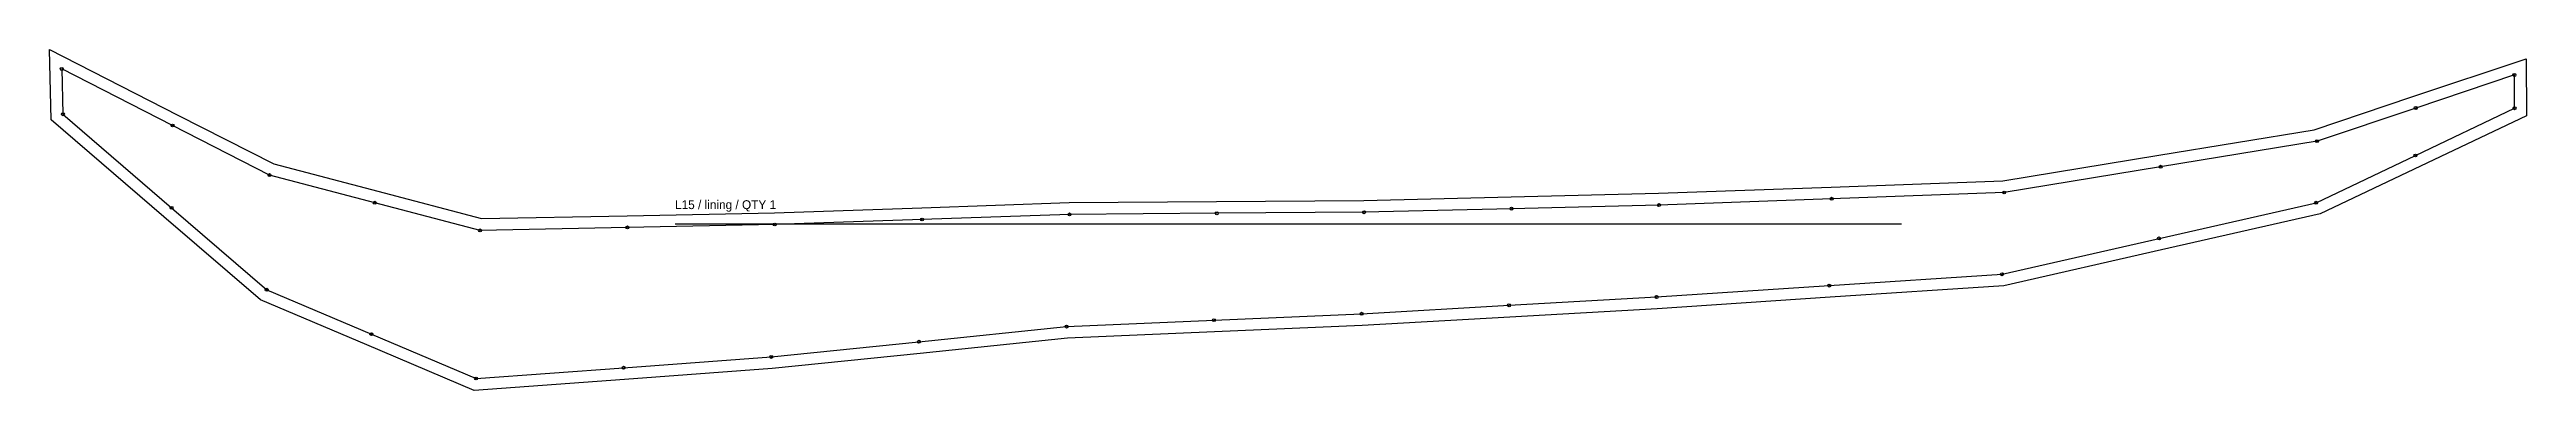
# Model space of a CAD drawing. Header units: millimetres. Extents: x -12 to 2512, y -12 to 335.
import ezdxf

# ---------------------------------------------------------------- set-up
doc = ezdxf.new("R2010")
doc.units = ezdxf.units.MM
for name, color, linetype in [('CUT', 7, 'Continuous'), ('GRAIN', 3, 'Continuous'), ('ID', 7, 'Continuous'), ('NOTCH', 1, 'Continuous'), ('SEW', 5, 'Continuous')]:
    doc.layers.add(name, color=color, linetype=linetype)

msp = doc.modelspace()

# ---------------------------------------------------------------- linework, layer by layer
at = {"layer": 'CUT'}
msp.add_lwpolyline([(-10.7, 263.8), (-12.5, 335.3), (118.4, 268.5), (216, 218.7), (322.1, 190.8), (427.8, 163), (576.2, 165.9), (726.3, 169), (876.4, 174.1), (1026.8, 179.3), (1177, 180.4), (1327, 181.5), (1477.2, 185.1), (1627.4, 188.8), (1803.3, 195.2), (1978.4, 201.6), (2137.1, 227.6), (2295.6, 253.6), (2395.2, 287), (2511.5, 326), (2511.9, 267.9), (2403.8, 216.5), (2301.5, 167.8), (2140.1, 131.1), (1979.1, 94.4), (1802.2, 82.8), (1626.1, 71.1), (1475.7, 62.6), (1325.3, 54), (1174.9, 47.5), (1025, 41), (874.8, 25.6), (724.1, 10.1), (573.5, -1), (420.2, -12.2), (310.8, 34.2), (202.4, 80.1), (104.1, 164.9)], close=True, dxfattribs=at)
at = {"layer": 'GRAIN'}
msp.add_line((625, 157.7), (1874.9, 157.7), dxfattribs=at)
at = {"layer": 'NOTCH'}
for centre in [(0, 315.5), (2499.6, 309.4), (1.1, 269.4), (112.9, 257.9), (2399, 275.7), (2499.8, 275.5), (2298.5, 241.9), (2398.7, 227.3), (211.7, 207.4), (2139, 215.8), (319, 179.2), (1627.8, 176.8), (1803.7, 183.2), (1979.6, 189.6), (2297.5, 179.2), (111.9, 174), (426.3, 151), (576.5, 154), (726.6, 157), (876.8, 162.1), (1027, 167.3), (1177.1, 168.4), (1327.2, 169.5), (1477.5, 173.1), (2137.4, 142.8), (1977.4, 106.3), (208.8, 90.5), (1475, 74.6), (1625.4, 83.1), (1801.4, 94.7), (1024.1, 52.9), (1174.4, 59.5), (1324.7, 66), (315.5, 45.2), (873.6, 37.5), (422.2, 0), (572.6, 11), (723, 22)]:
    msp.add_circle(centre, 1.5, dxfattribs=at)
at = {"layer": 'SEW'}
msp.add_lwpolyline([(1.1, 269.4), (111.9, 174), (208.8, 90.5), (315.5, 45.2), (422.2, 0), (572.6, 11), (723, 22), (873.6, 37.5), (1024.1, 52.9), (1174.4, 59.5), (1324.7, 66), (1475, 74.6), (1625.4, 83.1), (1801.4, 94.7), (1977.4, 106.3), (2137.4, 142.8), (2297.5, 179.2), (2398.7, 227.3), (2499.8, 275.5), (2499.6, 309.4), (2399, 275.7), (2298.5, 241.9), (2139, 215.8), (1979.6, 189.6), (1803.7, 183.2), (1627.8, 176.8), (1477.5, 173.1), (1327.2, 169.5), (1177.1, 168.4), (1027, 167.3), (876.8, 162.1), (726.6, 157), (576.5, 154), (426.3, 151), (319, 179.2), (211.7, 207.4), (112.9, 257.9), (0, 315.5)], close=True, dxfattribs=at)

# ---------------------------------------------------------------- texts
at = {"layer": 'ID'}
msp.add_text('L15 / lining / QTY 1', height=9, dxfattribs=at).set_placement((625, 172.7))

doc.saveas('drawing.dxf')
